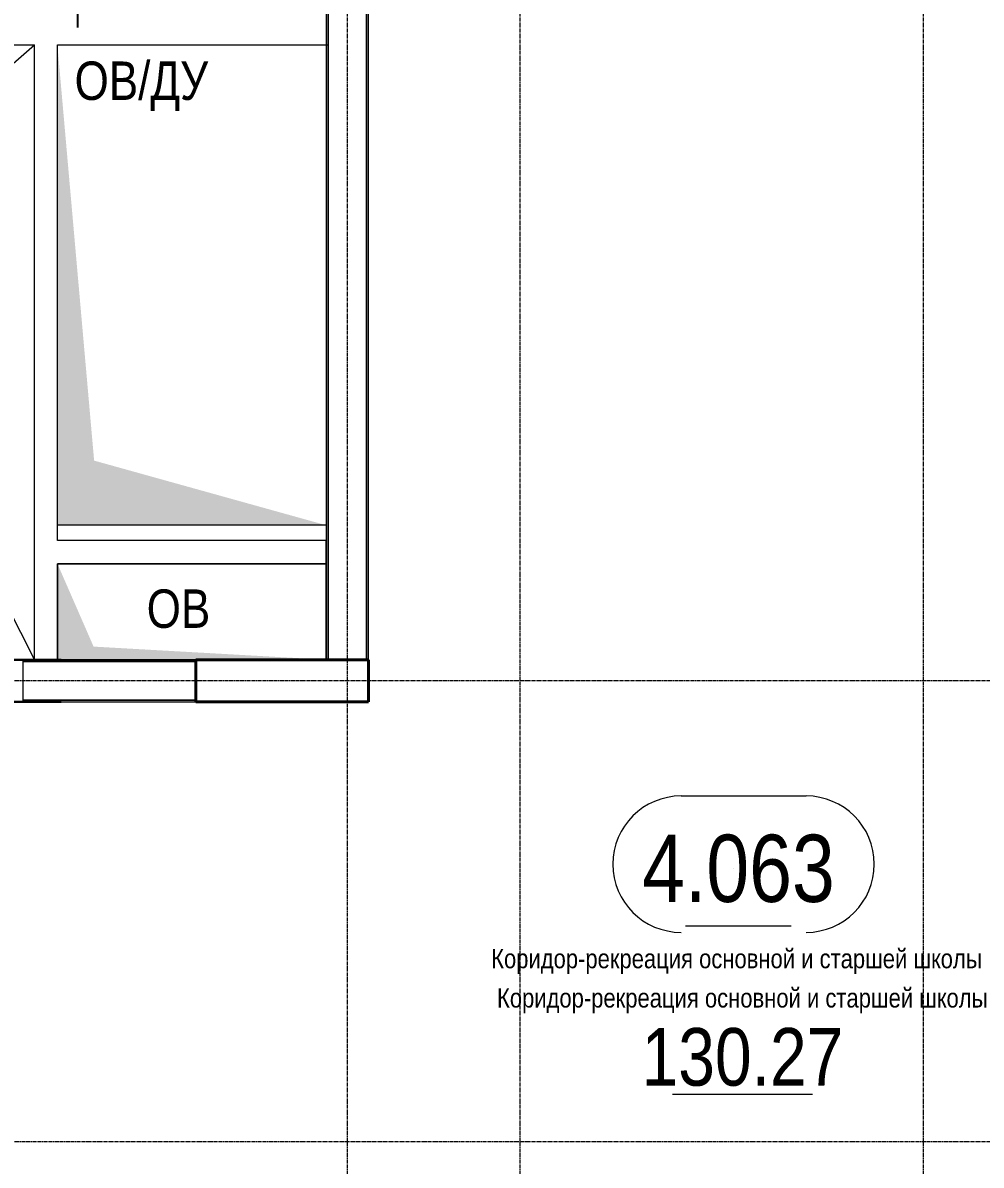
# Model space of a CAD drawing. Header units: millimetres. Extents: x -65509 to 912790, y 446 to 713294.
# Drawn here: x 490211 to 495201, y 515462 to 521408 of the extents above; entities that cross this region are included whole.
import ezdxf
from ezdxf import colors
from ezdxf.entities.mleader import LeaderData, LeaderLine
from ezdxf.enums import TextEntityAlignment as Align
from ezdxf.math import Vec2, Vec3

# ---------------------------------------------------------------- set-up
doc = ezdxf.new("R2010")
doc.units = ezdxf.units.MM
doc.linetypes.add('CENTER2', pattern=[28.575, 19.05, -3.175, 3.175, -3.175])
doc.linetypes.add('HIDDEN2', pattern=[4.7625, 3.175, -1.5875])
doc.layers.get('Defpoints').update_dxf_attribs({"color": 250})
for name, color, linetype, lineweight in [('A-AREA', 250, 'Continuous', 15), ('АР_Area', 250, 'Continuous', 5), ('АР_Двери', 5, 'Continuous', 9), ('АР_Колонны', 250, 'Continuous', 30), ('АР_площадь пом', 250, 'Continuous', 5), ('АР_Стены ЖБ', 250, 'Continuous', 35), ('АР_Стены кирпич', 250, 'Continuous', 20), ('АР_Стены ПЕНОблок', 250, 'Continuous', 20), ('АР_Тонкая', 250, 'Continuous', 5), ('ОВ_Шахты', 250, 'Continuous', 5), ('РД_Воронки с кровли', 250, 'Continuous', 18), ('РД_Оси_100', 250, 'Continuous', 0), ('РД_Разуклонка к трапам', 124, 'Continuous', 0)]:
    doc.layers.add(name, color=color, linetype=linetype, lineweight=lineweight)
doc.layers.add('РД_проем_инж перемыч_подсчет', color=250, linetype='Continuous', lineweight=30, plot=False)
doc.styles.add('style1', font='ARIALN.TTF')
doc.dimstyles.new('scale_100', dxfattribs={"dimtxt": 250, "dimasz": 125, "dimexe": 60, "dimexo": 100, "dimgap": 30, "dimtad": 1, "dimdec": 0, "dimdsep": 46, "dimtxsty": 'style1', "dimblk": 'OBLIQUE', "dimcen": 150, "dimdle": 60, "dimclrd": 256, "dimclre": 256, "dimclrt": 256, "dimadec": 0, "dimazin": 0, "dimtfac": 1, "dimtdec": 0, "dimtmove": 1, "dimatfit": 3, "dimldrblk": 'OBLIQUE', "dimfxl": 1, "dimtolj": 1, "dimtzin": 0, "dimarcsym": 0})

# ---------------------------------------------------------------- blocks, each defined once
blk = doc.blocks.new('otv')
at = {"linetype": 'Continuous'}
blk.add_lwpolyline([(0, -1), (0, 0), (1, 0), (1, -1)], close=True, dxfattribs=at)
blk.add_solid([(0, -1), (0, 0), (0.1346, -0.1366), (1, 0)], dxfattribs=at)
blk = doc.blocks.new('_Oblique')
at = {"color": 0, "linetype": 'ByBlock', "lineweight": -2}
blk.add_line((-0.5, -0.5), (0.5, 0.5), dxfattribs=at)
blk = doc.blocks.new('СОШ_2200_АР_ОСИ_М100_28.05.24')
at = {"layer": 'РД_Оси_100', "linetype": 'CENTER2'}
for p, q in [((102300, -6155), (102300, 139938.679)), ((119910, 11700), (94200, 11700)), ((119910, 9300), (94200, 9300))]:
    blk.add_line(p, q, dxfattribs=at)
for points in [[(103200, -6155), (103200, 139938.679)], [(105300, -6155), (105300, 139938.679)]]:
    blk.add_lwpolyline(points, dxfattribs=at)
blk = doc.blocks.new('MOK-МаркаПом_овал_ареал')
for p, q in [((-2.986, 3.764), (3.522, 3.764)), ((-2.75, -3), (2.75, -3))]:
    blk.add_line(p, q)
for centre, radius, start, end in [((-2.986, 0.215), 3.55, 90, 270), ((3.522, 0.215), 3.55, 270, 90), ((-7.411, 0), 7.161, 0, 0.00095)]:
    blk.add_arc(centre, radius, start, end)
at = {"color": 0, "style": 'style1'}
blk.add_attdef('АР-ПОМЕЩЕНИЕ:НОМЕР', text='', height=3, dxfattribs=at).set_placement((0.261, 0), align=Align.MIDDLE)
blk = doc.blocks.new('MOK-МаркаПомещения1')
at = {"layer": 'A-AREA', "color": 0}
blk.add_line((-3.651, -1.944), (3.649, -1.944), dxfattribs=at)
at = {"layer": 'A-AREA', "color": 0, "style": 'style1'}
blk.add_attdef('АР-ПОМЕЩЕНИЕ:ПЛОЩАДЬ', text='', height=3, dxfattribs=at).set_placement((0, 0), align=Align.MIDDLE)
at = {"layer": 'Defpoints', "style": 'style1', "flags": 8}
blk.add_attdef('АР-ПОМЕЩЕНИЕ:НАИМЕНОВАНИЕ', text='', height=1, dxfattribs=at).set_placement((0, 2.956), align=Align.MIDDLE)

msp = doc.modelspace()

# ---------------------------------------------------------------- linework, layer by layer
at = {"layer": 'АР_Двери', "linetype": 'Continuous', "lineweight": 9}
msp.add_lwpolyline([(490160.875, 518093.318), (490210.875, 518093.318), (490210.875, 517873.318), (490160.875, 517873.318)], close=True, dxfattribs=at)
at = {"layer": 'АР_Колонны', "linetype": 'HIDDEN2', "lineweight": 25}
for p, q in [((491110.882, 518093.318), (492010.882, 518093.318)), ((491110.882, 517873.318), (491110.882, 518093.318)), ((492010.882, 518093.318), (492010.882, 517873.318)), ((492010.882, 517873.318), (491110.882, 517873.318))]:
    msp.add_line(p, q, dxfattribs=at)
at = {"layer": 'АР_Колонны', "linetype": 'Continuous', "lineweight": 35}
for p, q in [((491110.882, 518093.318), (491110.882, 517873.318)), ((492010.882, 518093.318), (491110.882, 518093.318)), ((492010.882, 517873.318), (492010.882, 518093.318)), ((491110.882, 517873.318), (492010.882, 517873.318))]:
    msp.add_line(p, q, dxfattribs=at)
at = {"layer": 'АР_Стены ЖБ', "linetype": 'Continuous', "lineweight": 40}
for p, q in [((492010.882, 518093.318), (491110.882, 518093.318)), ((491110.882, 518093.318), (491110.882, 517873.318)), ((492010.882, 517873.318), (492010.882, 518093.318)), ((491110.882, 517873.318), (492010.882, 517873.318))]:
    msp.add_line(p, q, dxfattribs=at)
at = {"layer": 'АР_Стены кирпич', "linetype": 'Continuous', "lineweight": 20}
for p, q in [((491800.882, 521293.503), (491800.882, 521413.503)), ((488880.881, 521293.503), (490270.882, 521293.503)), ((490270.882, 518093.318), (490270.882, 521293.503)), ((490390.882, 521293.503), (491800.882, 521293.503)), ((490390.882, 518713.322), (490390.882, 521293.503)), ((491790.882, 518713.318), (490390.882, 518713.322)), ((491790.882, 518593.318), (491790.882, 518713.318)), ((490390.882, 518093.318), (490390.882, 518593.322)), ((490390.882, 518593.322), (491790.882, 518593.318)), ((490270.882, 518093.318), (490390.882, 518093.318))]:
    msp.add_line(p, q, dxfattribs=at)
at = {"layer": 'АР_Стены ПЕНОблок', "linetype": 'Continuous', "lineweight": 20}
for p, q in [((491800.882, 521772.318), (491800.882, 518093.318)), ((492000.882, 518093.318), (492000.882, 521772.318)), ((491110.882, 518083.318), (490210.875, 518083.318)), ((490210.875, 518083.318), (490210.875, 517883.318)), ((491110.882, 517883.318), (491110.882, 518083.318)), ((491800.882, 518093.318), (492000.882, 518093.318)), ((490210.875, 517883.318), (491110.882, 517883.318))]:
    msp.add_line(p, q, dxfattribs=at)
at = {"layer": 'АР_Тонкая', "linetype": 'Continuous', "lineweight": 0}
for p, q in [((491790.882, 521772.318), (491790.882, 518093.318)), ((491800.882, 518093.318), (491800.882, 521772.318)), ((492000.882, 521772.318), (492000.882, 518093.318)), ((492010.882, 518093.318), (492010.882, 521772.318)), ((491110.882, 518093.318), (490210.875, 518093.318)), ((490210.875, 518093.318), (490210.875, 518083.318)), ((490210.875, 518083.318), (491110.882, 518083.318)), ((491110.882, 518083.318), (491110.882, 518093.318)), ((491790.882, 518093.318), (491800.882, 518093.318)), ((492000.882, 518093.318), (492010.882, 518093.318)), ((491110.882, 517883.318), (490210.875, 517883.318)), ((490210.875, 517883.318), (490210.875, 517873.318)), ((490210.875, 517873.318), (491110.882, 517873.318)), ((491110.882, 517873.318), (491110.882, 517883.318))]:
    msp.add_line(p, q, dxfattribs=at)
at = {"layer": 'РД_проем_инж перемыч_подсчет', "linetype": 'Continuous', "lineweight": 30}
for p, q in [((489060.875, 518093.318), (490410.875, 518093.318)), ((489060.875, 517873.318), (490410.875, 517873.318))]:
    msp.add_line(p, q, dxfattribs=at)
at = {"layer": 'РД_Разуклонка к трапам', "ltscale": 2}
for points in [[(488880.881, 521293.503), (489080.883, 520343.321), (489180.883, 520343.321), (490270.883, 521293.503)], [(488880.881, 518083.321), (489080.883, 520243.321), (489180.883, 520243.321), (490270.883, 518093.321)]]:
    msp.add_lwpolyline(points, dxfattribs=at)

# ---------------------------------------------------------------- block references
at = {"layer": 'АР_Area', "linetype": 'Continuous', "lineweight": 5}
ref = msp.add_blockref('MOK-МаркаПом_овал_ареал', (493937.335, 517007.624), dxfattribs=dict(at, xscale=100, yscale=100, zscale=100))
ref.add_attrib('АР-ПОМЕЩЕНИЕ:НОМЕР', '4.063', dxfattribs={"layer": '0', "color": 0, "height": 350, "style": 'style1'}).set_placement((493937.335, 517007.624), align=Align.MIDDLE)
ref.add_attrib('АР-ПОМЕЩЕНИЕ:НАИМЕНОВАНИЕ', 'Коридор-рекреация основной и старшей школы', dxfattribs={"layer": 'Defpoints', "color": 2, "height": 100, "style": 'style1'}).set_placement((493927.92, 516526.231), align=Align.MIDDLE)
at = {"layer": 'АР_площадь пом', "linetype": 'Continuous', "lineweight": 5}
ref = msp.add_blockref('MOK-МаркаПомещения1', (493958.273, 516026.206), dxfattribs=dict(at, xscale=100, yscale=100, zscale=100))
ref.add_attrib('АР-ПОМЕЩЕНИЕ:НАИМЕНОВАНИЕ', 'Коридор-рекреация основной и старшей школы', dxfattribs={"layer": 'Defpoints', "height": 100, "style": 'style1'}).set_placement((493958.273, 516321.769), align=Align.MIDDLE)
ref.add_attrib('АР-ПОМЕЩЕНИЕ:ПЛОЩАДЬ', '130.27', dxfattribs={"layer": 'A-AREA', "color": 0, "height": 300, "style": 'style1'}).set_placement((493958.273, 516026.206), align=Align.MIDDLE)
at = {"layer": 'ОВ_Шахты'}
for p, xscale, yscale, rotation in [((490390.882, 518793.323), 2500, 1400, 89.99999999999999), ((490390.882, 518093.323), -1400, 500, 180)]:
    msp.add_blockref('otv', p, dxfattribs=dict(at, xscale=xscale, yscale=yscale, rotation=rotation))
at = {"layer": 'РД_Оси_100'}
msp.add_blockref('СОШ_2200_АР_ОСИ_М100_28.05.24', (389600.882, 506283.318), dxfattribs=at)

# ---------------------------------------------------------------- texts
at = {"layer": 'ОВ_Шахты', "char_height": 200, "attachment_point": 5, "style": 'style1'}
for s, insert, width in [('ОВ/ДУ', (490827.882, 521078.318), 1430.59469), ('ОВ', (491021.382, 518357.85), 1240.99897)]:
    msp.add_mtext(s, dxfattribs=dict(at, insert=insert, width=width))

# ---------------------------------------------------------------- leaders
at = {"layer": 'РД_Воронки с кровли', "lineweight": 70}
ml = msp.add_multileader_mtext('Standard', dxfattribs=at)
ml.set_content('ВК_Под потолком 4 этажа уйдет в с.у. соседний. ниже опускать не надо.', color=256, style='style1')
ml.set_leader_properties(color=256)
ml.build(insert=Vec2(0, 0))
ml.multileader.update_dxf_attribs({"has_dogleg": 0, "text_left_attachment_type": 6, "text_right_attachment_type": 6, "arrow_head_size": 500, "scale": 100})
ctx = ml.context
ctx.base_point, ctx.scale, ctx.char_height, ctx.arrow_head_size, ctx.landing_gap_size, ctx.plane_origin, ctx.plane_x_axis, ctx.plane_y_axis = Vec3(429148.836, 512235.06), 100, 300, 500, 50, Vec3(404115.306, 502377.96), Vec3(1, 0.00000001), Vec3(-0.00000001, 1)
ctx.left_attachment, ctx.right_attachment = 6, 6
notes = []
notes.append((ctx, [(0, (1, 1, 0), (433647.763, 512235.06), (-1, -0.00000001), 8, [(1, [(442100.882, 518063.32)], 0, [])])]))
ctx.mtext.insert, ctx.mtext.text_direction, ctx.mtext.rotation, ctx.mtext.width, ctx.mtext.defined_height, ctx.mtext.flow_direction = Vec3(429200.882, 512623.259), Vec3(1, 0.00000001), 0.00000001, 4538.94863, 395.157, 5
at = {"layer": 'РД_Разуклонка к трапам', "ltscale": 2}
msp.add_leader([(490495.934, 522003.454), (490495.934, 521384.175)], dimstyle='scale_100', override={"dimasz": 200, "dimgap": 30, "dimtad": 0}, dxfattribs=at)
for ctx, leaders in notes:
    for number, flags, end, landing, length, lines in leaders:
        leader = LeaderData()
        leader.index, (leader.has_last_leader_line, leader.has_dogleg_vector, leader.attachment_direction) = number, flags
        leader.last_leader_point, leader.dogleg_vector, leader.dogleg_length = Vec3(end), Vec3(landing), length
        for number, points, colour, breaks in lines:
            line = LeaderLine()
            line.index, line.vertices, line.color, line.breaks = number, Vec3.list(points), colors.encode_raw_color(colour), breaks
            leader.lines.append(line)
        ctx.leaders.append(leader)

doc.saveas('drawing.dxf')
